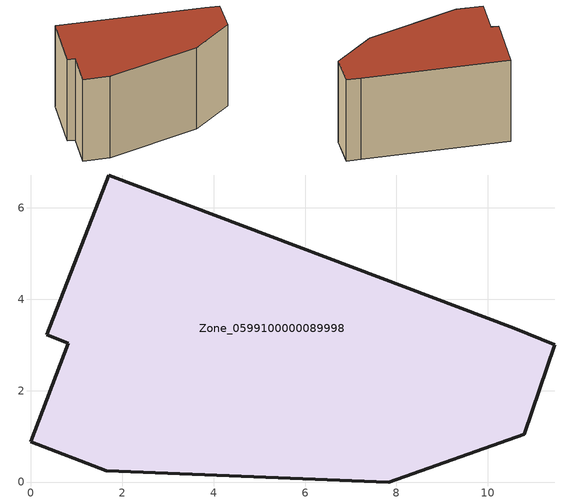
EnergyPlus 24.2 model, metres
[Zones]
Zone_0599100000089998
 floor ground (C_G): 0.35,3.22 1.7,6.72 10.58,3.36 11.46,3.01 10.8,1.04 7.83,0 1.65,0.25 0,0.88 0.82,3.04 z0
 wall outside (C_F): 1.7,6.72 0.35,3.22 0.82,3.04 0,0.88 1.65,0.25 7.83,0 10.8,1.04 11.46,3.01 10.58,3.36 1.7,6.72 z0:6.17
 roof outside (C_R): 11.46,3.01 10.58,3.36 1.7,6.72 0.35,3.22 0.82,3.04 0,0.88 1.65,0.25 7.83,0 10.8,1.04 z6.17
[BUILDING]
Pand.0599100000089998: North Axis=0; Terrain=City; Loads Convergence Tolerance Value=0.04; Temperature Convergence Tolerance Value=0.4; Solar Distribution=FullExterior; Maximum Number of Warmup Days=25; Minimum Number of Warmup Days=1
[Site:Location]
Rotterdam.The.Hague.AP_ZH_NLD Design_Conditions: Latitude=51.96; Longitude=4.45; Time Zone=1; Elevation=-4.5
[SITE:GROUNDTEMPERATURE:BUILDINGSURFACE]
18, 18, 18, 18, 18, 18, 18, 18, 18, 18, 18, 18
[MATERIAL] Thermal Absorptance=0.9; Solar Absorptance=0.7; Visible Absorptance=0.7
Name | Roughness | Thickness | Conductivity | Density | Specific Heat
G.TC.1946 | MediumSmooth | 0.15 | 1 | 540 | 1210
F.TC.1946 | Rough | 0.3 | 0.857143 | 1920 | 840
R.TC.1946 | MediumRough | 0.2 | 0.909091 | 1500 | 1000
[CONSTRUCTION]
C_G: G.TC.1946
C_F: F.TC.1946
C_R: R.TC.1946
[ZONE]
Zone_0599100000089998: Type=1; Multiplier=1; Ceiling Height=Autocalculate; Volume=Autocalculate; Floor Area=autocalculate; Part of Total Floor Area=Yes
[ZONEINFILTRATION:DESIGNFLOWRATE]
Infil_Zone_0599100000089998: Zone or ZoneList or Space or SpaceList=Zone_0599100000089998; Schedule=AlwaysOn; Design Flow Rate Calculation Method=Flow/Area; Flow Rate per Floor Area=0.003; Constant Term Coefficient=1; Temperature Term Coefficient=0; Velocity Term Coefficient=0; Velocity Squared Term Coefficient=0
[HVACTEMPLATE:ZONE:IDEALLOADSAIRSYSTEM]
Zone_0599100000089998: Maximum Heating Supply Air Temperature=50; Minimum Cooling Supply Air Temperature=13; Maximum Heating Supply Air Humidity Ratio=0.0156; Minimum Cooling Supply Air Humidity Ratio=0.0077; Heating Limit=NoLimit; Cooling Limit=NoLimit; Dehumidification Control Type=ConstantSensibleHeatRatio; Cooling Sensible Heat Ratio=0.7; Dehumidification Setpoint=60; Humidification Control Type=None; Humidification Setpoint=30; Outdoor Air Method=None; Outdoor Air Flow Rate per Person=0.00944; Outdoor Air Flow Rate per Zone Floor Area=0; Outdoor Air Flow Rate per Zone=0; Demand Controlled Ventilation Type=None; Outdoor Air Economizer Type=NoEconomizer; Heat Recovery Type=None; Sensible Heat Recovery Effectiveness=0.7; Latent Heat Recovery Effectiveness=0.65
[ZONECONTROL:THERMOSTAT]
ThermostatControl_Zone_0599100000089998: Zone or ZoneList=Zone_0599100000089998; Control Type Schedule=DualSetpointControlType; Control 1=Thermostat_Zone_0599100000089998; Temperature Difference Between Cutout And Setpoint=0
[THERMOSTATSETPOINT:DUALSETPOINT]
Thermostat_Zone_0599100000089998: Heating Setpoint Temperature Schedule=HeatingSetpoint_Zone_0599100000089998; Cooling Setpoint Temperature Schedule=CoolingSetpoint_Zone_0599100000089998
[SCHEDULE:COMPACT]
HeatingSetpoint_Zone_0599100000089998: Through: 12/31, For: AllDays, Until: 24:00, 21
CoolingSetpoint_Zone_0599100000089998: Through: 12/31, For: AllDays, Until: 24:00, 24
DualSetpointControlType: Through: 12/31, For: AllDays, Until: 24:00, 4
AlwaysOn: Through: 12/31, For: AllDays, Until: 24:00, 1
